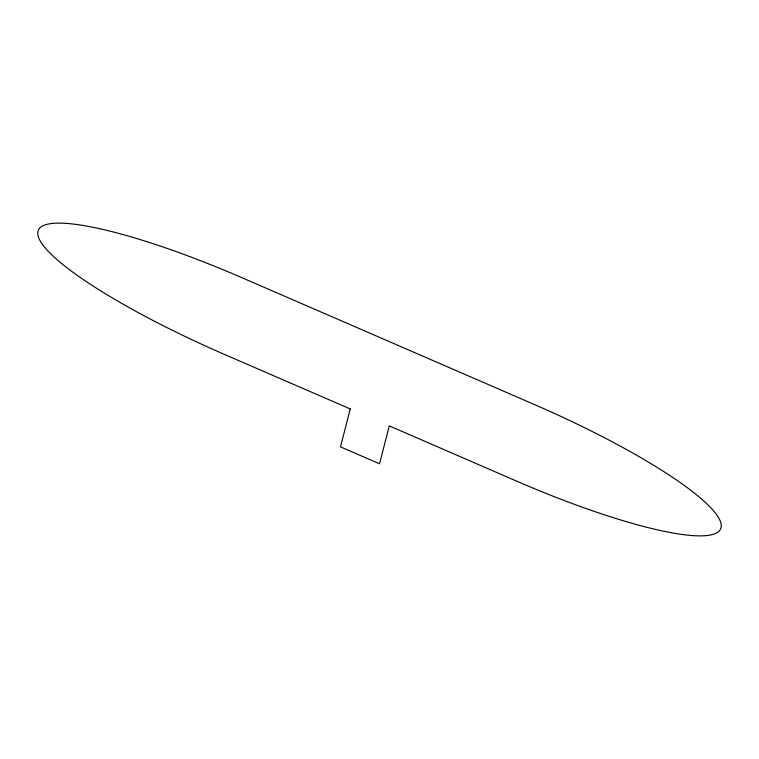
<?xml version="1.0" encoding="UTF-8"?>
<svg xmlns="http://www.w3.org/2000/svg" width="759" height="759" viewBox="0 0 759 759"><rect width="100%" height="100%" fill="white"/><g stroke="black" fill="none" stroke-linecap="round" stroke-linejoin="round"><path stroke-width="1.14" d="M350.25 408.959L340.506 446.88L379.547 463.806L389.282 425.884L516.139 480.902A212.824 38.643 23.8 0 0 721.05 527.628A212.824 38.643 23.8 0 0 535.617 405.059L242.861 278.098A212.824 38.643 23.8 0 0 37.95 231.372A212.824 38.643 23.8 0 0 223.383 353.941L350.25 408.959"/></g></svg>
